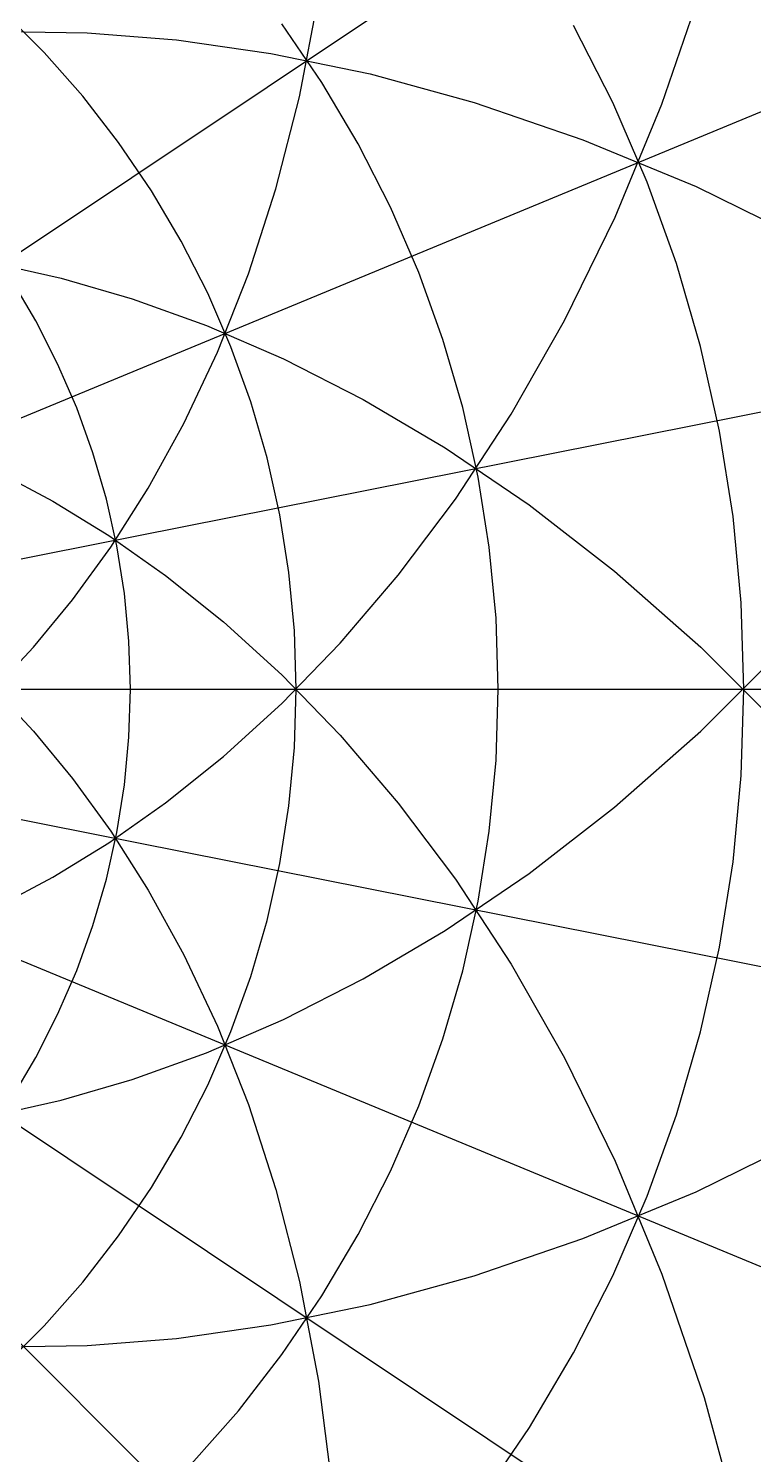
# Model space of a CAD drawing. Header units: metres. Extents: x -40000 to 40000, y -40000 to 40000.
# Drawn here: x 16.38 to 34.29, y -18.92 to 16.33 of the extents above; entities that cross this region are included whole.
import ezdxf

# ---------------------------------------------------------------- set-up
doc = ezdxf.new("R2010")
doc.units = ezdxf.units.M

msp = doc.modelspace()

# ---------------------------------------------------------------- linework, layer by layer
at = {"color": 0}
for p, q in [((32.031, 14.463), (33.074, 17.512)), ((23.079, 14.646), (23.548, 17.108)), ((15.754, 16.257), (17.83, 16.224)), ((17.83, 16.224), (20.033, 16.05)), ((20.033, 16.05), (22.363, 15.717)), ((22.363, 15.717), (24.818, 15.208)), ((24.818, 15.208), (27.392, 14.503)), ((22.494, 12.366), (23.079, 14.646)), ((27.392, 14.503), (30.08, 13.582)), ((30.874, 11.666), (32.031, 14.463)), ((30.08, 13.582), (32.876, 12.423)), ((21.812, 10.264), (22.494, 12.366)), ((32.876, 12.423), (35.769, 11.004)), ((29.624, 9.114), (30.874, 11.666)), ((15.507, 10.539), (17.185, 10.163)), ((21.049, 8.334), (21.812, 10.264)), ((17.185, 10.163), (18.942, 9.652)), ((18.942, 9.652), (20.776, 8.991)), ((20.776, 8.991), (22.681, 8.166)), ((28.303, 6.795), (29.624, 9.114)), ((20.219, 6.57), (21.049, 8.334)), ((22.681, 8.166), (24.65, 7.162)), ((24.65, 7.162), (26.676, 5.963)), ((26.927, 4.7), (28.303, 6.795)), ((19.338, 4.965), (20.219, 6.57)), ((26.676, 5.963), (28.748, 4.553)), ((15.644, 5.356), (16.983, 4.646)), ((18.417, 3.513), (19.338, 4.965)), ((16.983, 4.646), (18.36, 3.802)), ((25.515, 2.817), (26.927, 4.7)), ((28.748, 4.553), (30.857, 2.917)), ((18.36, 3.802), (19.766, 2.813)), ((17.468, 2.207), (18.417, 3.513)), ((30.857, 2.917), (32.988, 1.037)), ((19.766, 2.813), (21.194, 1.668)), ((24.08, 1.136), (25.515, 2.817)), ((16.503, 1.038), (17.468, 2.207)), ((21.194, 1.668), (22.636, 0.356)), ((22.636, -0.356), (24.08, 1.136)), ((32.988, -1.037), (35.127, 1.104)), ((15.528, 0), (16.503, 1.038)), ((32.988, 1.037), (35.127, -1.104)), ((22.636, 0.356), (24.08, -1.136)), ((15.528, 0), (16.503, -1.038)), ((21.194, -1.668), (22.636, -0.356)), ((16.503, -1.038), (17.468, -2.207)), ((30.857, -2.917), (32.988, -1.037)), ((24.08, -1.136), (25.515, -2.817)), ((19.766, -2.813), (21.194, -1.668)), ((17.468, -2.207), (18.417, -3.513)), ((18.36, -3.802), (19.766, -2.813)), ((25.515, -2.817), (26.927, -4.7)), ((28.748, -4.553), (30.857, -2.917)), ((18.417, -3.513), (19.338, -4.965)), ((16.983, -4.646), (18.36, -3.802)), ((26.676, -5.963), (28.748, -4.553)), ((15.644, -5.356), (16.983, -4.646)), ((26.927, -4.7), (28.303, -6.795)), ((19.338, -4.965), (20.219, -6.57)), ((24.65, -7.162), (26.676, -5.963)), ((20.219, -6.57), (21.049, -8.334)), ((28.303, -6.795), (29.624, -9.114)), ((22.681, -8.166), (24.65, -7.162)), ((20.776, -8.991), (22.681, -8.166)), ((21.049, -8.334), (21.812, -10.264)), ((18.942, -9.652), (20.776, -8.991)), ((29.624, -9.114), (30.874, -11.666)), ((17.185, -10.163), (18.942, -9.652)), ((15.507, -10.539), (17.185, -10.163)), ((21.812, -10.264), (22.494, -12.366)), ((32.876, -12.423), (35.769, -11.004)), ((30.874, -11.666), (32.031, -14.463)), ((22.494, -12.366), (23.079, -14.646)), ((30.08, -13.582), (32.876, -12.423)), ((27.392, -14.503), (30.08, -13.582)), ((23.079, -14.646), (23.548, -17.108)), ((24.818, -15.208), (27.392, -14.503)), ((32.031, -14.463), (33.074, -17.512)), ((22.363, -15.717), (24.818, -15.208)), ((20.033, -16.05), (22.363, -15.717)), ((17.83, -16.224), (20.033, -16.05)), ((15.754, -16.257), (17.83, -16.224)), ((23.548, -17.108), (23.881, -19.756)), ((33.074, -17.512), (33.978, -20.822))]:
    msp.add_line(p, q, dxfattribs=at)
at = {"layer": '1', "color": 1}
for p, q in [((0.116, 0.077), (33258.8, 22222.8)), ((0.129, 0.053), (36955.2, 15307.3)), ((0.137, 0.027), (39231.4, 7803.61)), ((16.764, 15.742), (15.742, 16.764)), ((23.629, 14.996), (22.641, 16.45)), ((30.816, 14.501), (29.845, 16.407)), ((17.719, 14.659), (16.764, 15.742)), ((24.524, 13.482), (23.629, 14.996)), ((18.605, 13.517), (17.719, 14.659)), ((31.666, 12.537), (30.816, 14.501)), ((19.417, 12.322), (18.605, 13.517)), ((25.322, 11.916), (24.524, 13.482)), ((32.391, 10.524), (31.666, 12.537)), ((20.152, 11.079), (19.417, 12.322)), ((26.021, 10.302), (25.322, 11.916)), ((20.808, 9.792), (20.152, 11.079)), ((26.616, 8.648), (26.021, 10.302)), ((32.987, 8.47), (32.391, 10.524)), ((16.56, 9.104), (15.955, 10.126)), ((21.382, 8.466), (20.808, 9.792)), ((17.099, 8.046), (16.56, 9.104)), ((21.871, 7.106), (21.382, 8.466)), ((27.107, 6.96), (26.616, 8.648)), ((33.454, 6.382), (32.987, 8.47)), ((17.57, 6.956), (17.099, 8.046)), ((22.274, 5.719), (21.871, 7.106)), ((17.972, 5.839), (17.57, 6.956)), ((27.49, 5.244), (27.107, 6.96)), ((33.789, 4.269), (33.454, 6.382)), ((18.303, 4.699), (17.972, 5.839)), ((22.589, 4.309), (22.274, 5.719)), ((27.765, 3.508), (27.49, 5.244)), ((18.562, 3.541), (18.303, 4.699)), ((22.815, 2.882), (22.589, 4.309)), ((33.99, 2.138), (33.789, 4.269)), ((18.748, 2.368), (18.562, 3.541)), ((27.931, 1.757), (27.765, 3.508)), ((22.951, 1.444), (22.815, 2.882)), ((18.86, 1.187), (18.748, 2.368)), ((34.057, 0), (33.99, 2.138)), ((22.997, 0), (22.951, 1.444)), ((27.986, 0), (27.931, 1.757)), ((18.897, 0), (18.86, 1.187)), ((0.139, 0), (40000, 0.007)), ((18.86, -1.187), (18.897, 0)), ((22.951, -1.444), (22.997, 0)), ((27.931, -1.757), (27.986, 0)), ((33.99, -2.138), (34.057, 0)), ((0.099, -0.099), (28284.3, -28284.3)), ((0.116, -0.077), (33258.8, -22222.8)), ((0.129, -0.053), (36955.2, -15307.3)), ((0.137, -0.027), (39231.4, -7803.61)), ((18.748, -2.368), (18.86, -1.187)), ((22.815, -2.882), (22.951, -1.444)), ((27.765, -3.508), (27.931, -1.757)), ((18.562, -3.541), (18.748, -2.368)), ((33.789, -4.269), (33.99, -2.138)), ((22.589, -4.309), (22.815, -2.882)), ((27.49, -5.244), (27.765, -3.508)), ((18.303, -4.699), (18.562, -3.541)), ((22.274, -5.719), (22.589, -4.309)), ((33.454, -6.382), (33.789, -4.269)), ((17.972, -5.839), (18.303, -4.699)), ((27.107, -6.96), (27.49, -5.244)), ((17.57, -6.956), (17.972, -5.839)), ((21.871, -7.106), (22.274, -5.719)), ((32.987, -8.47), (33.454, -6.382)), ((17.099, -8.046), (17.57, -6.956)), ((26.616, -8.648), (27.107, -6.96)), ((21.382, -8.466), (21.871, -7.106)), ((16.56, -9.104), (17.099, -8.046)), ((20.808, -9.792), (21.382, -8.466)), ((26.021, -10.302), (26.616, -8.648)), ((32.391, -10.524), (32.987, -8.47)), ((15.955, -10.126), (16.56, -9.104)), ((20.152, -11.079), (20.808, -9.792)), ((25.322, -11.916), (26.021, -10.302)), ((31.666, -12.537), (32.391, -10.524)), ((19.417, -12.322), (20.152, -11.079)), ((24.524, -13.482), (25.322, -11.916)), ((18.605, -13.517), (19.417, -12.322)), ((30.816, -14.501), (31.666, -12.537)), ((17.719, -14.659), (18.605, -13.517)), ((23.629, -14.996), (24.524, -13.482)), ((16.764, -15.742), (17.719, -14.659)), ((29.845, -16.407), (30.816, -14.501)), ((22.641, -16.45), (23.629, -14.996)), ((15.742, -16.764), (16.764, -15.742)), ((21.564, -17.839), (22.641, -16.45)), ((28.756, -18.249), (29.845, -16.407)), ((20.401, -19.158), (21.564, -17.839)), ((27.553, -20.018), (28.756, -18.249))]:
    msp.add_line(p, q, dxfattribs=at)

doc.saveas('drawing.dxf')
